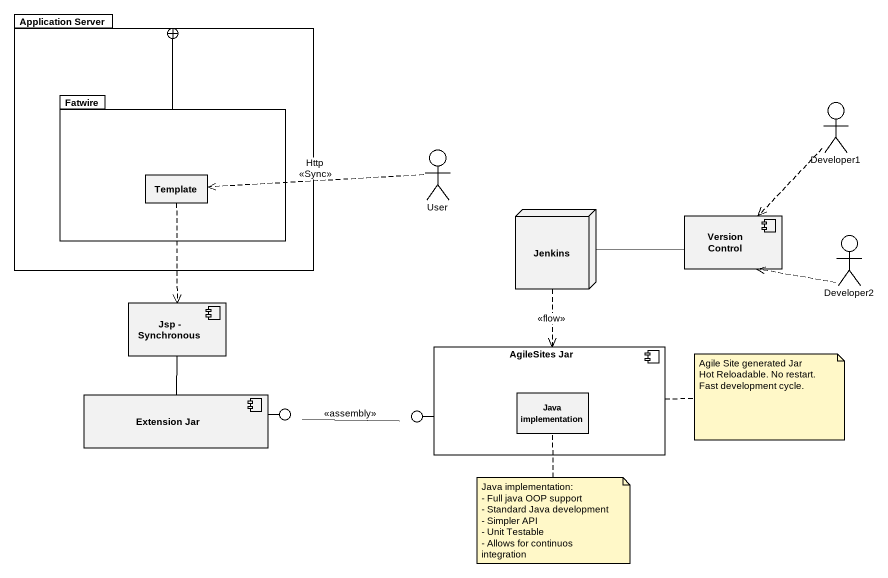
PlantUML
@startuml
package "Application Server" as Application_Server {
  package Fatwire {
    rectangle Template
  }
}
actor Developer1
actor User
node Jenkins
component "Version Control" as Version_Control
actor Developer2
component "Jsp - Synchronous" as Jsp_Synchronous
component "AgileSites Jar" as AgileSites_Jar {
  rectangle "Java implementation" as Java_implementation
}
component "Extension Jar" as Extension_Jar
() " " as lollipop1
() " " as lollipop2
Extension_Jar -right- lollipop1
AgileSites_Jar -left- lollipop2
Fatwire -up-+ Application_Server
Developer1 ..> Version_Control
User .left.> Template : Http\n<<Sync>>
Template ..> Jsp_Synchronous
Jenkins -right- Version_Control
Jenkins ..> AgileSites_Jar : <<flow>>
Developer2 .left.> Version_Control
Jsp_Synchronous -- Extension_Jar
lollipop2 -left- lollipop1 : <<assembly>>
note right of AgileSites_Jar
  Agile Site generated Jar
  Hot Reloadable. No restart.
  Fast development cycle.
end note
note bottom of Java_implementation
  Java implementation:
  - Full java OOP support
  - Standard Java development
  - Simpler API
  - Unit Testable
  - Allows for continuos integration
end note
@enduml
